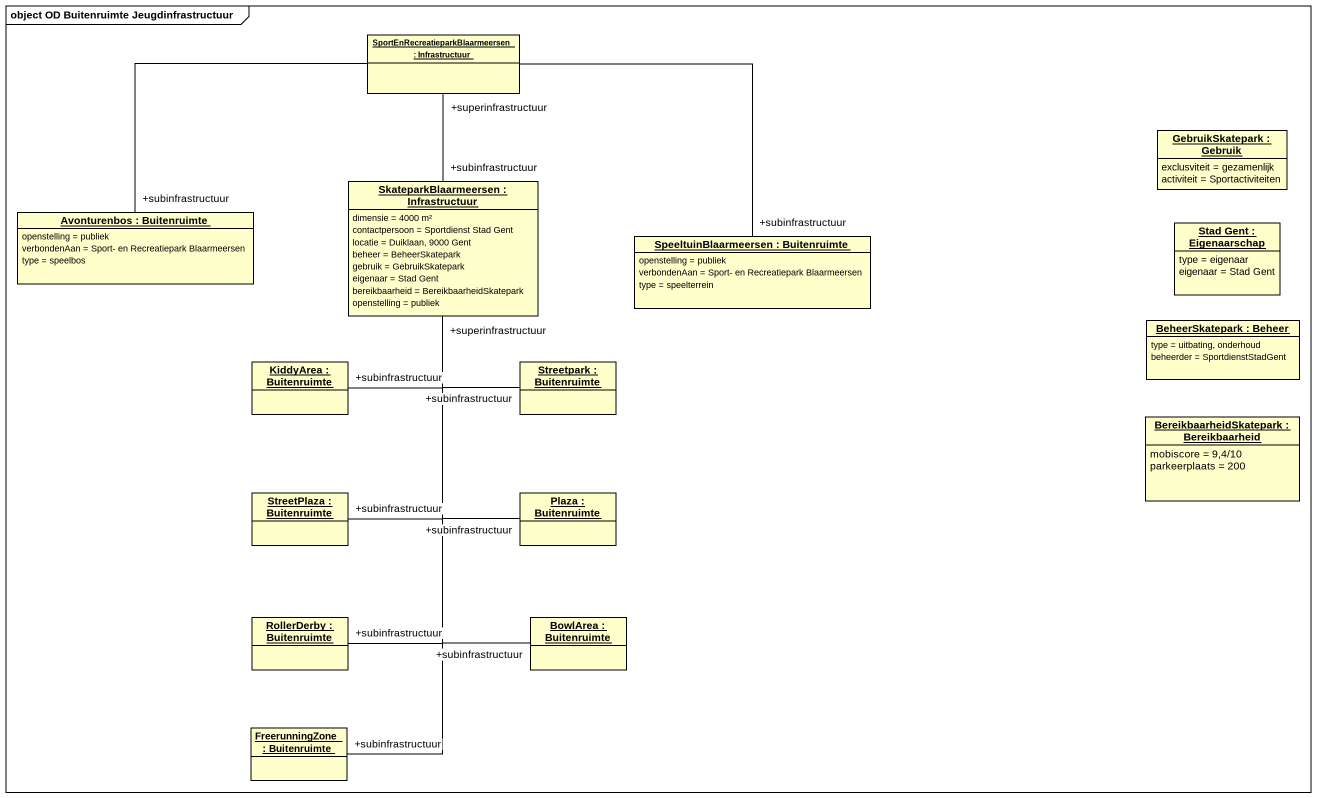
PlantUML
@startuml
mainframe object OD Buitenruimte Jeugdinfrastructuur
hide circle
hide empty members
object "SportEnRecreatieparkBlaarmeersen : Infrastructuur" as SportEnRecreatieparkBlaarmee
object "GebruikSkatepark : Gebruik" as GebruikSkatepark {
  exclusviteit = gezamenlijk
  activiteit = Sportactiviteiten
}
object "SkateparkBlaarmeersen : Infrastructuur" as SkateparkBlaarmeersen {
  dimensie = 4000 m²
  contactpersoon = Sportdienst Stad Gent
  locatie = Duiklaan, 9000 Gent
  beheer = BeheerSkatepark
  gebruik = GebruikSkatepark
  eigenaar = Stad Gent
  bereikbaarheid = BereikbaarheidSkatepark
  openstelling = publiek
}
object "Avonturenbos : Buitenruimte" as Avonturenbos {
  openstelling = publiek
  verbondenAan = Sport- en Recreatiepark Blaarmeersen
  type = speelbos
}
object "Stad Gent : Eigenaarschap" as Stad_Gent {
  type = eigenaar
  eigenaar = Stad Gent
}
object "SpeeltuinBlaarmeersen : Buitenruimte" as SpeeltuinBlaarmeersen {
  openstelling = publiek
  verbondenAan = Sport- en Recreatiepark Blaarmeersen
  type = speelterrein
}
object "BeheerSkatepark : Beheer" as BeheerSkatepark {
  type = uitbating, onderhoud
  beheerder = SportdienstStadGent
}
object "KiddyArea : Buitenruimte" as KiddyArea
object "Streetpark : Buitenruimte" as Streetpark
object "BereikbaarheidSkatepark : Bereikbaarheid" as BereikbaarheidSkatepark {
  mobiscore = 9,4/10
  parkeerplaats = 200
}
object "StreetPlaza : Buitenruimte" as StreetPlaza
object "Plaza : Buitenruimte" as Plaza
object "RollerDerby : Buitenruimte" as RollerDerby
object "BowlArea : Buitenruimte" as BowlArea
object "FreerunningZone : Buitenruimte" as FreerunningZone
SportEnRecreatieparkBlaarmee -left- "+subinfrastructuur" Avonturenbos
SportEnRecreatieparkBlaarmee -- "+subinfrastructuur" SpeeltuinBlaarmeersen
SkateparkBlaarmeersen "+subinfrastructuur" -up- "+superinfrastructuur" SportEnRecreatieparkBlaarmee
KiddyArea "+subinfrastructuur" -up- "+superinfrastructuur" SkateparkBlaarmeersen
Streetpark "+subinfrastructuur" -up- SkateparkBlaarmeersen
StreetPlaza "+subinfrastructuur" -up- SkateparkBlaarmeersen
Plaza "+subinfrastructuur" -up- SkateparkBlaarmeersen
RollerDerby "+subinfrastructuur" -up- SkateparkBlaarmeersen
BowlArea "+subinfrastructuur" -up- SkateparkBlaarmeersen
FreerunningZone "+subinfrastructuur" -up- SkateparkBlaarmeersen
@enduml
